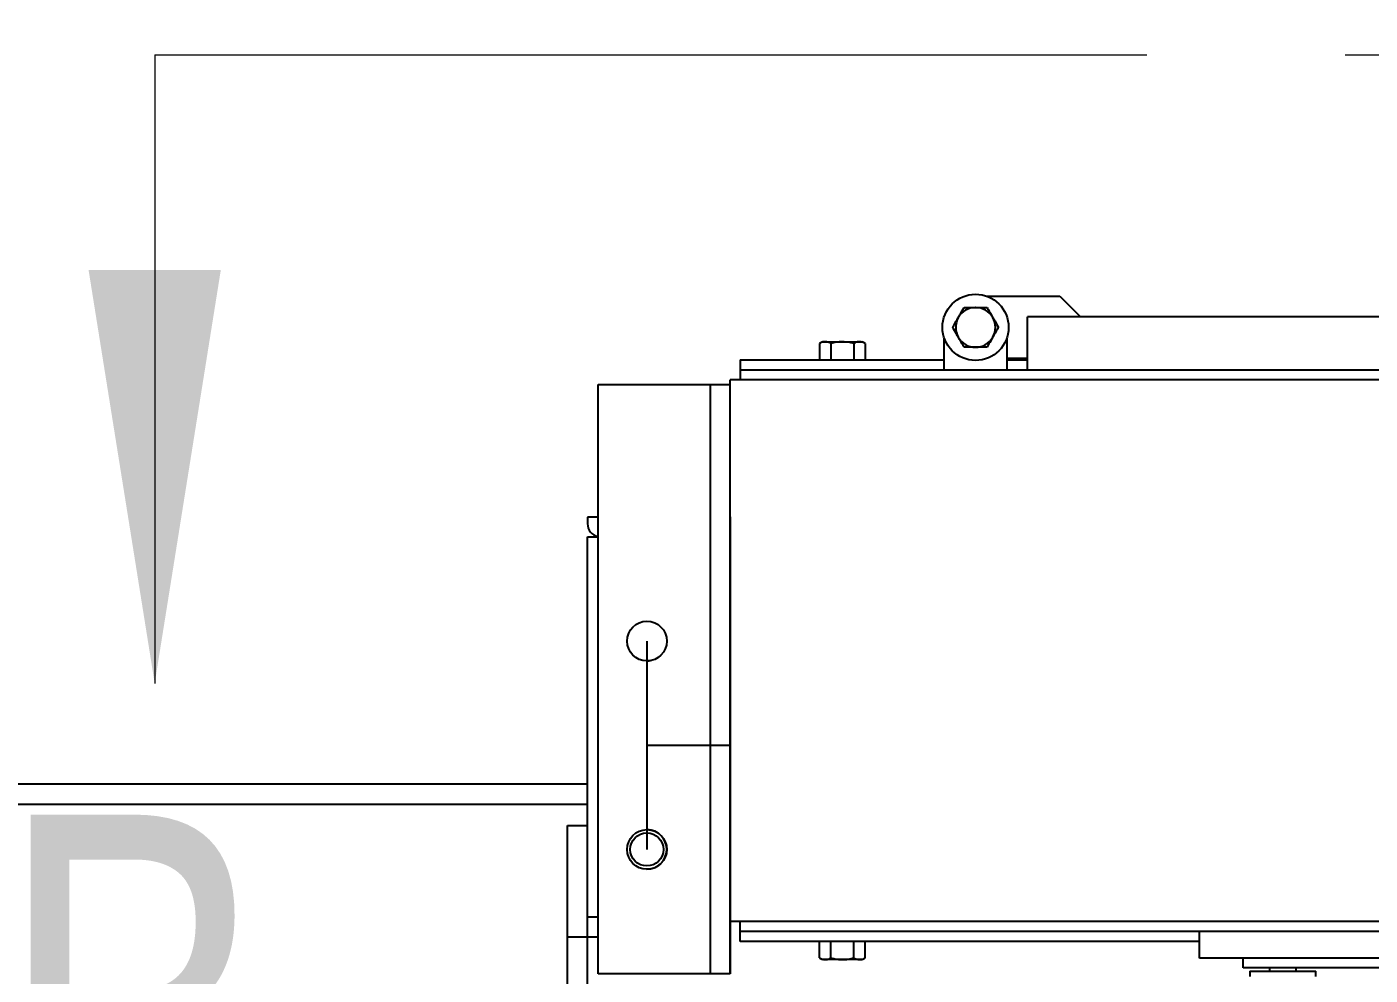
# Model space of a CAD drawing. Header units: millimetres. Extents: x 1293 to 41893, y 1011 to 26911.
# Drawn here: x 10931.7 to 11361.6, y 15313 to 15616.4 of the extents above; entities that cross this region are included whole.
import ezdxf

# ---------------------------------------------------------------- set-up
doc = ezdxf.new("R2010")
doc.units = ezdxf.units.MM
doc.header["$LTSCALE"] = 50
doc.linetypes.add('CENTER', pattern=[10.16, 6.35, -1.27, 1.27, -1.27])
doc.linetypes.add('CENTERX2', pattern=[20.32, 12.7, -2.54, 2.54, -2.54])
doc.layers.add('CAPA_1', color=7, linetype='Continuous')
doc.layers.add('STRUC', color=4, linetype='Continuous')
doc.styles.add('SLDTEXTSTYLE0', font='TXT', dxfattribs={"width": 0.75})
doc.dimstyles.new('SLDDIMSTYLE0', dxfattribs={"dimtxt": 100, "dimasz": 100, "dimexe": 0, "dimexo": 0.0625, "dimgap": 25, "dimtad": 2, "dimdec": 0, "dimlfac": 1.5, "dimrnd": 1e-09, "dimzin": 12, "dimdsep": 46, "dimtxsty": 'SLDTEXTSTYLE0', "dimsah": 1, "dimcen": 0.09, "dimadec": 0, "dimazin": 3, "dimtfac": 1, "dimtdec": 0, "dimtofl": 0, "dimtmove": 0, "dimatfit": 3, "dimfxl": 1, "dimfrac": 2, "dimtolj": 1, "dimtzin": 12, "dimarcsym": 0})

# ---------------------------------------------------------------- blocks, each defined once
blk = doc.blocks.new('_D_18')
at = {"layer": 'CAPA_1', "transparency": 16777216}
for p, q in [((6530.12, 15837.67), (6530.12, 16976.53)), ((16745.16, 15322.37), (16745.16, 16976.53)), ((6530.12, 16926.53), (16745.16, 16926.53))]:
    blk.add_line(p, q, dxfattribs=at)
for points in [[(6530.12, 16926.53), (6630.12, 16911.14), (6630.12, 16941.91)], [(16745.16, 16926.53), (16645.16, 16941.91), (16645.16, 16911.14)]]:
    blk.add_solid(points, dxfattribs=at)
at = {"layer": 'CAPA_1', "transparency": 16777216, "insert": (11452.92, 17055.44), "char_height": 100, "attachment_point": 1, "style": 'SLDTEXTSTYLE0'}
blk.add_mtext('15323', dxfattribs=at)

msp = doc.modelspace()

# ---------------------------------------------------------------- linework, layer by layer
at = {"color": 7, "linetype": 'CENTER', "lineweight": 18}
msp.add_line((10972.6103326, 15607.4367834), (14392.8515628, 15607.4367834), dxfattribs=at)
at = {"color": 7, "linetype": 'Continuous', "lineweight": 18}
msp.add_line((10972.6103326, 15607.4367834), (10972.6103326, 15406.3534501), dxfattribs=at)
at = {"color": 7, "linetype": 'Continuous', "lineweight": 25}
for p, q in [((11238.8039242, 15530.2653026), (11262.2721537, 15530.2653026)), ((11262.2721537, 15530.2653026), (11268.9388204, 15523.598636)), ((11235.3910854, 15526.6153026), (11235.2865554, 15526.6153026)), ((11229.8656916, 15523.4855654), (11229.8134266, 15523.3950398)), ((11240.8642142, 15523.3950398), (11240.8119492, 15523.4855654)), ((11601.3388204, 15523.598636), (11252.0054871, 15523.598636)), ((11252.0054871, 15506.6653026), (11252.0054871, 15523.598636)), ((11225.3388204, 15506.6653026), (11225.3388204, 15516.8001988)), ((11229.8134266, 15517.1355654), (11229.8656916, 15517.0450398)), ((11240.8119492, 15517.0450398), (11240.8642142, 15517.1355654)), ((11245.3388204, 15516.8001988), (11245.3388204, 15506.6653026)), ((11186.3469781, 15515.6619826), (11185.3648447, 15515.0949477)), ((11185.3648447, 15515.0949477), (11185.3648447, 15509.8403026)), ((11186.3469781, 15515.6619826), (11199.0474083, 15515.6619826)), ((11189.031019, 15515.0949477), (11189.031019, 15509.8403026)), ((11196.3633674, 15515.0949477), (11196.3633674, 15509.8403026)), ((11200.0295416, 15515.0949477), (11199.0474083, 15515.6619826)), ((11200.0295416, 15515.0949477), (11200.0295416, 15509.8403026)), ((11235.2865554, 15513.9153026), (11235.3910854, 15513.9153026)), ((11160.0054871, 15509.8403026), (11160.0054871, 15503.4903026)), ((11160.0054871, 15509.8403026), (11225.3388204, 15509.8403026)), ((11252.0054871, 15510.2653026), (11245.3388204, 15510.2653026)), ((11245.3388204, 15509.8403026), (11252.0054871, 15509.8403026)), ((13710.8471537, 15503.4903026), (11156.8304871, 15503.4903026)), ((11156.8304871, 15313.4903026), (11156.8304871, 15503.4903026)), ((11160.0054871, 15506.6653026), (13707.6721537, 15506.6653026)), ((11114.4971537, 15313.4903026), (11114.4971537, 15501.998636)), ((11114.4971537, 15501.998636), (11156.8304871, 15501.998636)), ((11150.4804871, 15313.4903026), (11150.4804871, 15501.998636)), ((10510.5315994, 15374.2452064), (11111.1268163, 15374.2452064)), ((13710.8471537, 15330.1569693), (11156.8304871, 15330.1569693)), ((11160.0054871, 15323.8069693), (11160.0054871, 15330.1569693)), ((13707.6721537, 15326.9819693), (11160.0054871, 15326.9819693)), ((11307.0054871, 15323.8069693), (11160.0054871, 15323.8069693)), ((11185.3648447, 15318.5523242), (11185.3648447, 15323.8069693)), ((11189.031019, 15318.5523242), (11189.031019, 15323.8069693)), ((11196.3633674, 15318.5523242), (11196.3633674, 15323.8069693)), ((11200.0295416, 15318.5523242), (11200.0295416, 15323.8069693)), ((11307.0054871, 15318.5153026), (11307.0054871, 15326.9819693)), ((11185.3648447, 15318.5523242), (11186.3469781, 15317.9852893)), ((11199.0474083, 15317.9852893), (11200.0295416, 15318.5523242)), ((11199.0474083, 15317.9852893), (11186.3469781, 15317.9852893)), ((11640.3388204, 15318.5153026), (11307.0054871, 15318.5153026)), ((11320.9721537, 15315.3403026), (11320.9721537, 15318.5153026)), ((11626.3721537, 15315.3403026), (11320.9721537, 15315.3403026)), ((11323.0888204, 15314.2819693), (11323.0888204, 15312.588636)), ((11323.0888204, 15314.2819693), (11344.2554871, 15314.2819693)), ((11329.4388204, 15315.3403026), (11329.4388204, 15314.2819693)), ((11337.9054871, 15314.2819693), (11337.9054871, 15315.3403026)), ((11344.2554871, 15312.588636), (11344.2554871, 15314.2819693)), ((11156.8304871, 15313.4903026), (11114.4971537, 15313.4903026))]:
    msp.add_line(p, q, dxfattribs=at)
at = {"color": 7, "linetype": 'CENTERX2'}
for p, q in [((11156.8304871, 15459.6653026), (11156.8304871, 15313.4903026)), ((11130.1638204, 15419.911136), (11130.1638204, 15353.2444693)), ((11130.1638204, 15386.5778026), (11156.8304871, 15386.5778026))]:
    msp.add_line(p, q, dxfattribs=at)
at = {"color": 7, "linetype": 'Continuous', "lineweight": 25}
for centre, radius in [((11235.3388204, 15520.2653026), 10.5833333), ((11130.1638204, 15419.911136), 6.35), ((11130.1638204, 15353.2444693), 6.35)]:
    msp.add_circle(centre, radius, dxfattribs=at)
at = {"color": 7, "linetype": 'Continuous'}
for centre in [(11130.1638204, 15419.911136), (11130.1638204, 15353.2444693)]:
    msp.add_circle(centre, 6.35, dxfattribs=at)
at = {"color": 7, "linetype": 'Continuous', "lineweight": 25}
for start, end in [(90.471574246, 149.528425754), (30.471574246, 89.528425754), (150.471574246, 209.528425754), (330.471574246, 29.528425754), (210.471574246, 269.528425754), (270.471574246, 329.528425754)]:
    msp.add_arc((11235.3388204, 15520.2653026), 6.3502151, start, end, dxfattribs=at)
for points, knots in [([(11229.8656916, 15523.4855654), (11230.0708099, 15523.8408408), (11230.6827523, 15524.9007562), (11231.2773518, 15525.9306327), (11231.6726462, 15526.6153026)], [0, 0, 0, 0, 0.3351922062, 1, 1, 1, 1]), ([(11231.6726462, 15526.6153026), (11232.0973201, 15526.6153026), (11233.2782982, 15526.6153026), (11234.502543, 15526.6153026), (11235.2865554, 15526.6153026)], [0, 0, 0, 0, 0.3595950484, 1, 1, 1, 1]), ([(11235.3910854, 15526.6153026), (11236.014986, 15526.6153026), (11237.2394741, 15526.6153026), (11238.4240052, 15526.6153026), (11239.0049946, 15526.6153026)], [0, 0, 0, 0, 0.5095195514, 1, 1, 1, 1]), ([(11239.0049946, 15526.6153026), (11239.1192441, 15526.4174168), (11239.7075161, 15525.3984998), (11240.3191234, 15524.3391649), (11240.8119492, 15523.4855654)], [0, 0, 0, 0, 0.1942119601, 1, 1, 1, 1]), ([(11228.006472, 15520.2653026), (11228.1207214, 15520.4631885), (11228.7089934, 15521.4821055), (11229.3206007, 15522.5414404), (11229.8134266, 15523.3950398)], [0, 0, 0, 0, 0.1942119601, 1, 1, 1, 1]), ([(11240.8642142, 15523.3950398), (11241.0693325, 15523.0397644), (11241.681275, 15521.9798491), (11242.2758744, 15520.9499726), (11242.6711688, 15520.2653026)], [0, 0, 0, 0, 0.3351922062, 1, 1, 1, 1]), ([(11229.8134266, 15517.1355654), (11229.6083083, 15517.4908408), (11228.9963658, 15518.5507562), (11228.4017664, 15519.5806327), (11228.006472, 15520.2653026)], [0, 0, 0, 0, 0.3351922062, 1, 1, 1, 1]), ([(11231.6726462, 15513.9153026), (11231.5583967, 15514.1131885), (11230.9701247, 15515.1321055), (11230.3585174, 15516.1914404), (11229.8656916, 15517.0450398)], [0, 0, 0, 0, 0.19421196006, 1, 1, 1, 1]), ([(11240.8119492, 15517.0450398), (11240.6068309, 15516.6897644), (11239.9948885, 15515.6298491), (11239.400289, 15514.5999726), (11239.0049946, 15513.9153026)], [0, 0, 0, 0, 0.3351922062, 1, 1, 1, 1]), ([(11242.6711688, 15520.2653026), (11242.5569194, 15520.0674168), (11241.9686474, 15519.0484998), (11241.3570401, 15517.9891649), (11240.8642142, 15517.1355654)], [0, 0, 0, 0, 0.1942119601, 1, 1, 1, 1]), ([(11187.1717994, 15515.6619826), (11186.966681, 15515.647273), (11186.3547386, 15515.6033889), (11185.7601391, 15515.2979835), (11185.3648447, 15515.0949477)], [0, 0, 0, 0, 0.3351922062, 1, 1, 1, 1]), ([(11189.031019, 15515.0949477), (11188.9167695, 15515.1591695), (11188.3284975, 15515.4898484), (11187.7168902, 15515.585172), (11187.2240644, 15515.6619826)], [0, 0, 0, 0, 0.19421196006, 1, 1, 1, 1]), ([(11192.6449282, 15515.6619826), (11192.0210276, 15515.6295873), (11190.7965395, 15515.5660072), (11189.6120083, 15515.2499618), (11189.031019, 15515.0949477)], [0, 0, 0, 0, 0.5095195514, 1, 1, 1, 1]), ([(11196.3633674, 15515.0949477), (11195.9386935, 15515.2111049), (11194.7577154, 15515.5341271), (11193.5334706, 15515.6120685), (11192.7494582, 15515.6619826)], [0, 0, 0, 0, 0.3595950484, 1, 1, 1, 1]), ([(11198.170322, 15515.6619826), (11197.9652037, 15515.647273), (11197.3532612, 15515.6033889), (11196.7586617, 15515.2979835), (11196.3633674, 15515.0949477)], [0, 0, 0, 0, 0.3351922062, 1, 1, 1, 1]), ([(11200.0295416, 15515.0949477), (11199.9152921, 15515.1591695), (11199.3270201, 15515.4898484), (11198.7154128, 15515.585172), (11198.222587, 15515.6619826)], [0, 0, 0, 0, 0.1942119601, 1, 1, 1, 1]), ([(11235.2865554, 15513.9153026), (11234.6626548, 15513.9153026), (11233.4381667, 15513.9153026), (11232.2536356, 15513.9153026), (11231.6726462, 15513.9153026)], [0, 0, 0, 0, 0.5095195514, 1, 1, 1, 1]), ([(11239.0049946, 15513.9153026), (11238.5803207, 15513.9153026), (11237.3993426, 15513.9153026), (11236.1750978, 15513.9153026), (11235.3910854, 15513.9153026)], [0, 0, 0, 0, 0.3595950484, 1, 1, 1, 1]), ([(11185.3648447, 15318.5523242), (11185.4790942, 15318.4881024), (11186.0673662, 15318.1574235), (11186.6789735, 15318.0620999), (11187.1717994, 15317.9852893)], [0, 0, 0, 0, 0.1942119601, 1, 1, 1, 1]), ([(11187.2240644, 15317.9852893), (11187.4291827, 15317.9999989), (11188.0411251, 15318.0438831), (11188.6357246, 15318.3492884), (11189.031019, 15318.5523242)], [0, 0, 0, 0, 0.3351922062, 1, 1, 1, 1]), ([(11189.031019, 15318.5523242), (11189.4556928, 15318.4361671), (11190.636671, 15318.1131449), (11191.8609157, 15318.0352034), (11192.6449282, 15317.9852893)], [0, 0, 0, 0, 0.3595950484, 1, 1, 1, 1]), ([(11192.7494582, 15317.9852893), (11193.3733588, 15318.0176846), (11194.5978468, 15318.0812647), (11195.782378, 15318.3973101), (11196.3633674, 15318.5523242)], [0, 0, 0, 0, 0.5095195514, 1, 1, 1, 1]), ([(11196.3633674, 15318.5523242), (11196.4776168, 15318.4881024), (11197.0658888, 15318.1574235), (11197.6774961, 15318.0620999), (11198.170322, 15317.9852893)], [0, 0, 0, 0, 0.19421196006, 1, 1, 1, 1]), ([(11198.222587, 15317.9852893), (11198.4277053, 15317.9999989), (11199.0396477, 15318.0438831), (11199.6342472, 15318.3492884), (11200.0295416, 15318.5523242)], [0, 0, 0, 0, 0.3351922062, 1, 1, 1, 1])]:
    msp.add_open_spline(points, degree=3, knots=knots, dxfattribs=at)
at = {"color": 7, "linetype": 'Continuous', "lineweight": 18}
msp.add_solid([(10972.6103326, 15406.3534501), (10993.7769992, 15538.6451167), (10951.4436659, 15538.6451167)], dxfattribs=at)
at = {"layer": 'STRUC', "linetype": 'Continuous', "lineweight": 25}
for p, q in [((11111.1268163, 15459.5785398), (11111.1268163, 15457.4618731)), ((11114.4971537, 15459.5785398), (11111.1268163, 15459.5785398)), ((11111.1268163, 15453.2285398), (11114.4971537, 15453.2285398)), ((11111.1268163, 15287.5785398), (11111.1268163, 15453.2285398)), ((11111.1268163, 15367.5785398), (10510.5315994, 15367.5785398)), ((11104.7768163, 15360.9118731), (11111.1268163, 15360.9118731)), ((11104.7768163, 15287.5785398), (11104.7768163, 15360.9118731)), ((11114.4971537, 15331.5952064), (11111.1268163, 15331.5952064)), ((11104.7768163, 15325.2452064), (11114.4971537, 15325.2452064))]:
    msp.add_line(p, q, dxfattribs=at)
msp.add_circle((11130.1268163, 15353.2452064), 5.2916667, dxfattribs=at)
for centre, radius, start, end in [((11115.3601497, 15457.4618731), 4.2333333, 180, 258.237384947), ((11130.1268163, 15419.9118731), 6.35, 269.189720886, 284.617602373), ((11130.1268163, 15353.2452064), 6.35, 269.038187976, 88.679393614)]:
    msp.add_arc(centre, radius, start, end, dxfattribs=at)

# ---------------------------------------------------------------- texts
at = {"color": 7, "linetype": 'Continuous', "insert": (10921.9811795, 15364.3853848), "char_height": 132.2916667, "attachment_point": 1, "style": 'SLDTEXTSTYLE0'}
msp.add_mtext('B', dxfattribs=at)

# ---------------------------------------------------------------- dimensions: what is measured, and where the dimension line sits
at = {"layer": 'CAPA_1'}
dim = msp.add_linear_dim(base=(16745.1618891, 16926.5285398), p1=(6530.1246702, 15774.167696), p2=(16745.1618891, 15258.8741626), dimstyle='SLDDIMSTYLE0', dxfattribs=at)
dim.commit()
dim.dimension.update_dxf_attribs({"geometry": '_D_18', "text_midpoint": (11637.6432797, 16926.5285398), "dimtype": 160})

doc.saveas('drawing.dxf')
